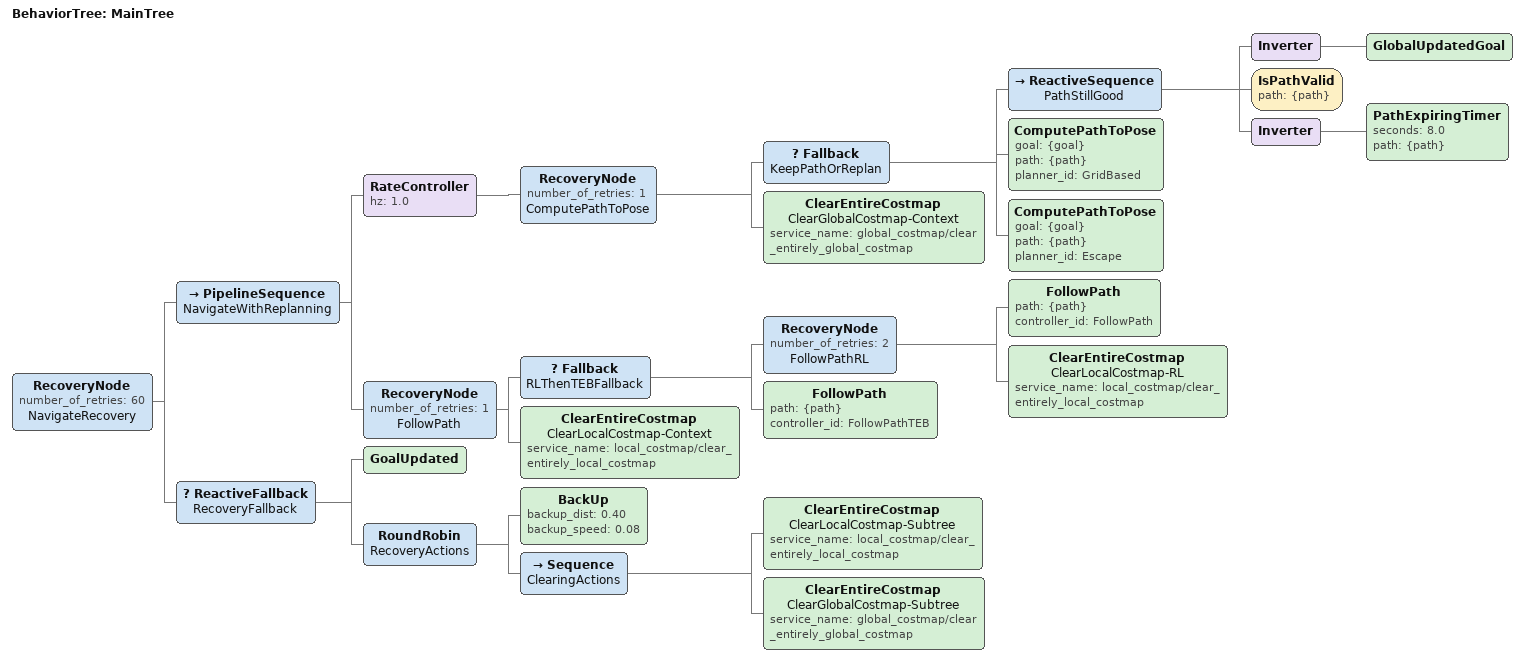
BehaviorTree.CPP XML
<root main_tree_to_execute="MainTree">
  <BehaviorTree ID="MainTree">
    <RecoveryNode number_of_retries="60" name="NavigateRecovery">
      <PipelineSequence name="NavigateWithReplanning">
        <RateController hz="1.0">
          <RecoveryNode number_of_retries="1" name="ComputePathToPose">
            <Fallback name="KeepPathOrReplan">
              <ReactiveSequence name="PathStillGood">
                <Inverter>
                  <GlobalUpdatedGoal/>
                </Inverter>
                <IsPathValid path="{path}"/>
                <Inverter>
                  <PathExpiringTimer seconds="8.0" path="{path}"/>
                </Inverter>
              </ReactiveSequence>
              <ComputePathToPose goal="{goal}" path="{path}" planner_id="GridBased"/>
              <ComputePathToPose goal="{goal}" path="{path}" planner_id="Escape"/>
            </Fallback>
            <ClearEntireCostmap name="ClearGlobalCostmap-Context" service_name="global_costmap/clear_entirely_global_costmap"/>
          </RecoveryNode>
        </RateController>
        <RecoveryNode number_of_retries="1" name="FollowPath">
          <Fallback name="RLThenTEBFallback">
            <RecoveryNode number_of_retries="2" name="FollowPathRL">
              <FollowPath path="{path}" controller_id="FollowPath"/>
              <ClearEntireCostmap name="ClearLocalCostmap-RL" service_name="local_costmap/clear_entirely_local_costmap"/>
            </RecoveryNode>
            <FollowPath path="{path}" controller_id="FollowPathTEB"/>
          </Fallback>
          <ClearEntireCostmap name="ClearLocalCostmap-Context" service_name="local_costmap/clear_entirely_local_costmap"/>
        </RecoveryNode>
      </PipelineSequence>
      <ReactiveFallback name="RecoveryFallback">
        <GoalUpdated/>
        <RoundRobin name="RecoveryActions">
          <BackUp backup_dist="0.40" backup_speed="0.08"/>
          <Sequence name="ClearingActions">
            <ClearEntireCostmap name="ClearLocalCostmap-Subtree" service_name="local_costmap/clear_entirely_local_costmap"/>
            <ClearEntireCostmap name="ClearGlobalCostmap-Subtree" service_name="global_costmap/clear_entirely_global_costmap"/>
          </Sequence>
        </RoundRobin>
      </ReactiveFallback>
    </RecoveryNode>
  </BehaviorTree>
</root>
